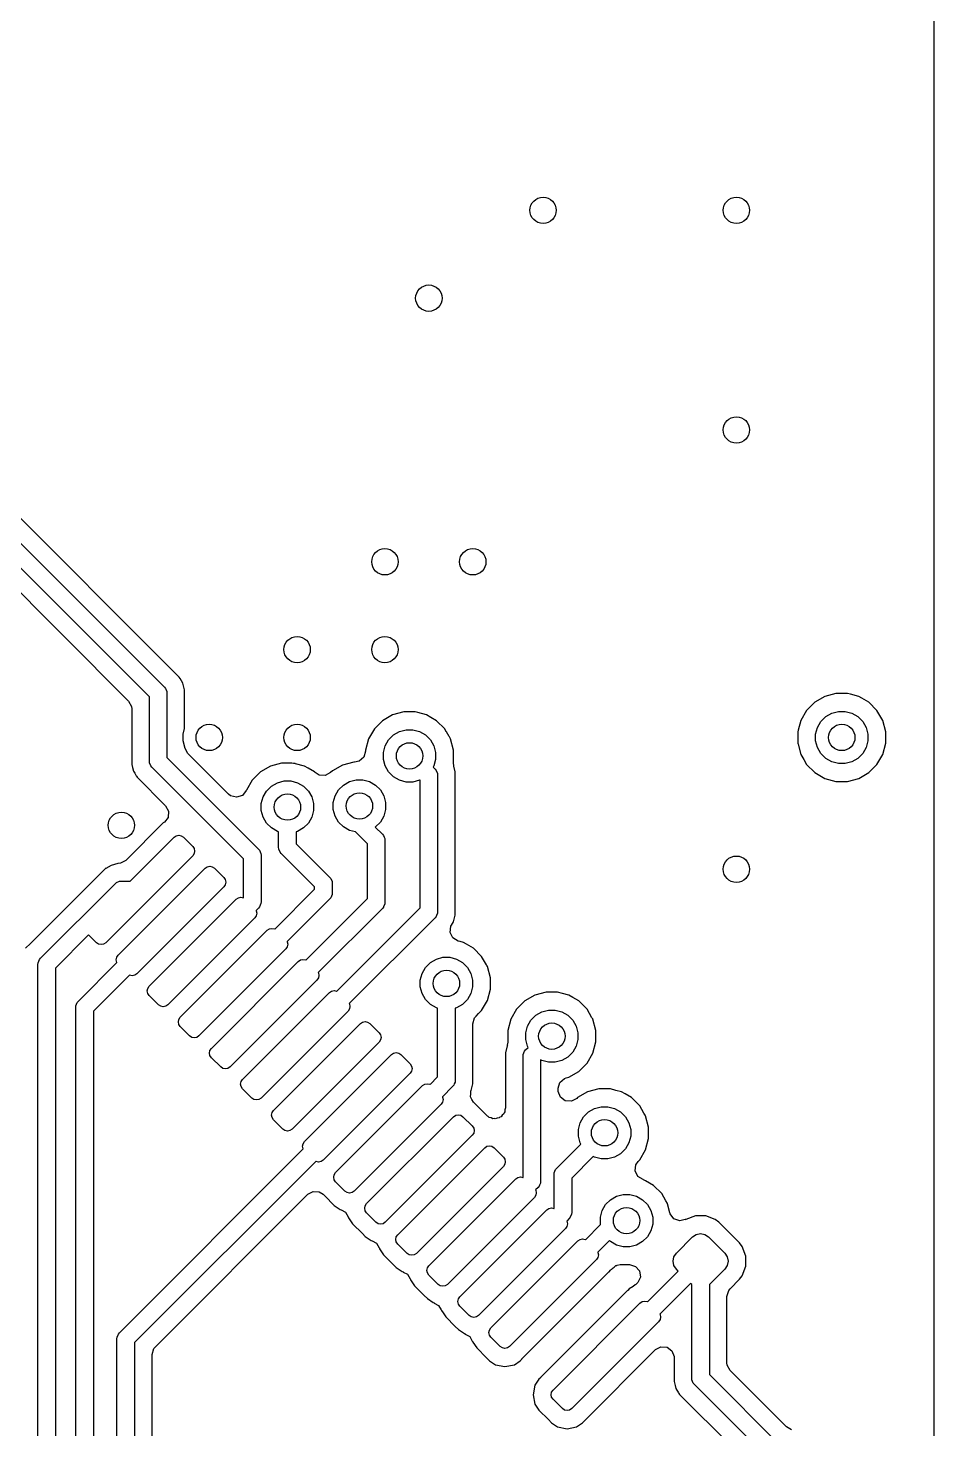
# Model space of a CAD drawing. Extents: x 2.65 to 6.49, y -4.64 to -1.62.
# Drawn here: x 6.08 to 6.486, y -2.908 to -2.281 of the extents above; entities that cross this region are included whole.
import ezdxf

# ---------------------------------------------------------------- set-up
doc = ezdxf.new("R2010")
doc.units = 0
doc.header["$MEASUREMENT"] = 0
doc.layers.add('BLACK', color=7, linetype='CONTINUOUS')

msp = doc.modelspace()

# ---------------------------------------------------------------- linework, layer by layer
at = {"layer": 'BLACK', "linetype": 'CONTINUOUS'}
for p, q in [((6.4862, -1.73242), (6.4862, -4.52742)), ((6.14801, -2.57137), (6.0233, -2.44666)), ((6.01398, -2.4485), (6.14133, -2.57585)), ((6.13461, -2.58027), (6.01216, -2.45782)), ((6.0579, -2.51473), (6.12528, -2.58211)), ((6.14838, -2.57201), (6.14801, -2.57137)), ((6.14801, -2.57137), (6.14801, -2.57137)), ((6.14957, -2.57407), (6.14838, -2.57201)), ((6.13461, -2.60902), (6.13461, -2.58027)), ((6.14133, -2.57585), (6.14182, -2.57645)), ((6.14182, -2.57645), (6.14194, -2.57674)), ((6.14194, -2.57674), (6.1424, -2.57787)), ((6.1424, -2.57787), (6.14248, -2.57864)), ((6.14248, -2.57864), (6.14248, -2.60738)), ((6.1502, -2.57644), (6.14957, -2.57407)), ((6.15037, -2.57708), (6.1502, -2.57644)), ((6.15037, -2.5944), (6.15037, -2.57708)), ((6.43728, -2.58006), (6.43278, -2.58266)), ((6.44229, -2.57872), (6.43728, -2.58006)), ((6.44748, -2.57872), (6.44229, -2.57872)), ((6.44877, -2.57907), (6.44748, -2.57872)), ((6.45249, -2.58006), (6.44877, -2.57907)), ((6.45392, -2.58089), (6.45249, -2.58006)), ((6.12528, -2.58211), (6.1266, -2.58452)), ((6.1266, -2.58452), (6.12671, -2.58556)), ((6.12671, -2.58556), (6.12671, -2.61057)), ((6.42911, -2.58633), (6.42652, -2.59082)), ((6.43278, -2.58266), (6.42911, -2.58633)), ((6.42911, -2.58633), (6.42911, -2.58633)), ((6.43278, -2.58266), (6.43278, -2.58266)), ((6.45698, -2.58266), (6.45392, -2.58089)), ((6.46065, -2.58633), (6.45698, -2.58266)), ((6.46324, -2.59082), (6.46065, -2.58633)), ((6.23908, -2.59093), (6.23541, -2.59459)), ((6.24358, -2.58833), (6.23908, -2.59093)), ((6.23908, -2.59093), (6.23908, -2.59093)), ((6.24859, -2.58699), (6.24358, -2.58833)), ((6.25378, -2.58699), (6.24859, -2.58699)), ((6.2549, -2.58729), (6.25378, -2.58699)), ((6.25879, -2.58833), (6.2549, -2.58729)), ((6.26074, -2.58946), (6.25879, -2.58833)), ((6.26328, -2.59093), (6.26074, -2.58946)), ((6.26695, -2.59459), (6.26328, -2.59093)), ((6.42652, -2.59082), (6.42534, -2.59521)), ((6.43397, -2.59391), (6.43551, -2.59124)), ((6.43551, -2.59124), (6.43769, -2.58905)), ((6.43769, -2.58905), (6.44036, -2.58751)), ((6.44036, -2.58751), (6.44334, -2.58672)), ((6.44334, -2.58672), (6.44642, -2.58672)), ((6.44642, -2.58672), (6.4494, -2.58751)), ((6.4494, -2.58751), (6.45207, -2.58905)), ((6.45207, -2.58905), (6.45425, -2.59124)), ((6.45425, -2.59124), (6.45579, -2.59391)), ((6.46459, -2.59583), (6.46324, -2.59082)), ((6.14971, -2.59688), (6.15037, -2.5944)), ((6.14971, -2.59997), (6.14971, -2.59688)), ((6.23282, -2.59909), (6.23148, -2.6041)), ((6.23541, -2.59459), (6.23282, -2.59909)), ((6.23541, -2.59459), (6.23541, -2.59459)), ((6.24181, -2.5995), (6.24399, -2.59732)), ((6.24399, -2.59732), (6.24666, -2.59578)), ((6.24666, -2.59578), (6.24964, -2.59498)), ((6.24964, -2.59498), (6.25272, -2.59498)), ((6.25272, -2.59498), (6.2557, -2.59578)), ((6.2557, -2.59578), (6.25837, -2.59732)), ((6.25837, -2.59732), (6.26055, -2.5995)), ((6.26766, -2.59583), (6.26695, -2.59459)), ((6.26772, -2.59593), (6.26766, -2.59583)), ((6.26889, -2.59795), (6.26772, -2.59593)), ((6.26903, -2.5982), (6.26889, -2.59795)), ((6.26889, -2.59795), (6.26889, -2.59795)), ((6.26954, -2.59909), (6.26903, -2.5982)), ((6.27089, -2.6041), (6.26954, -2.59909)), ((6.42534, -2.59521), (6.42518, -2.59583)), ((6.42518, -2.59583), (6.42518, -2.60102)), ((6.43317, -2.59688), (6.43397, -2.59391)), ((6.43317, -2.59997), (6.43317, -2.59688)), ((6.45579, -2.59391), (6.45659, -2.59688)), ((6.45659, -2.59688), (6.45659, -2.59997)), ((6.46459, -2.60102), (6.46459, -2.59583)), ((6.15044, -2.6027), (6.14971, -2.59997)), ((6.15049, -2.60313), (6.15044, -2.6027)), ((6.1518, -2.60555), (6.15049, -2.60313)), ((6.23148, -2.60455), (6.2307, -2.60719)), ((6.23148, -2.6041), (6.23148, -2.60455)), ((6.23947, -2.60515), (6.24027, -2.60217)), ((6.23947, -2.60823), (6.23947, -2.60515)), ((6.24027, -2.60217), (6.24181, -2.5995)), ((6.26055, -2.5995), (6.26209, -2.60217)), ((6.26209, -2.60217), (6.26289, -2.60515)), ((6.26289, -2.60515), (6.26289, -2.60823)), ((6.27089, -2.60929), (6.27089, -2.6041)), ((6.42518, -2.60102), (6.42528, -2.60142)), ((6.42528, -2.60142), (6.42652, -2.60603)), ((6.43397, -2.60295), (6.43317, -2.59997)), ((6.43551, -2.60562), (6.43397, -2.60295)), ((6.45579, -2.60295), (6.45425, -2.60562)), ((6.45659, -2.59997), (6.45579, -2.60295)), ((6.46324, -2.60603), (6.46459, -2.60102)), ((6.12671, -2.61057), (6.12705, -2.61182)), ((6.13468, -2.60978), (6.13461, -2.60902)), ((6.13527, -2.6112), (6.13468, -2.60978)), ((6.13576, -2.6118), (6.13527, -2.6112)), ((6.14248, -2.60738), (6.1835, -2.64841)), ((6.17006, -2.6238), (6.1518, -2.60555)), ((6.18886, -2.61126), (6.18437, -2.61386)), ((6.19387, -2.60992), (6.18886, -2.61126)), ((6.19844, -2.60992), (6.19387, -2.60992)), ((6.19925, -2.61014), (6.19844, -2.60992)), ((6.19987, -2.61014), (6.19925, -2.61014)), ((6.2001, -2.6102), (6.19987, -2.61014)), ((6.20407, -2.61126), (6.2001, -2.6102)), ((6.20579, -2.61225), (6.20407, -2.61126)), ((6.22113, -2.61077), (6.21664, -2.61337)), ((6.22615, -2.60943), (6.22113, -2.61077)), ((6.22659, -2.60943), (6.22615, -2.60943)), ((6.22862, -2.60899), (6.22659, -2.60943)), ((6.2307, -2.60719), (6.22862, -2.60899)), ((6.24027, -2.61121), (6.23947, -2.60823)), ((6.24181, -2.61388), (6.24027, -2.61121)), ((6.26209, -2.61121), (6.26179, -2.61174)), ((6.26289, -2.60823), (6.26209, -2.61121)), ((6.27087, -2.60938), (6.27089, -2.60929)), ((6.27089, -2.60956), (6.27087, -2.60938)), ((6.27089, -2.60929), (6.27089, -2.60929)), ((6.27089, -2.60961), (6.27089, -2.60956)), ((6.271, -2.61128), (6.27089, -2.60961)), ((6.27089, -2.60961), (6.27089, -2.60961)), ((6.27167, -2.6138), (6.271, -2.61128)), ((6.42652, -2.60603), (6.42782, -2.60828)), ((6.42782, -2.60828), (6.42911, -2.61052)), ((6.42911, -2.61052), (6.43278, -2.61419)), ((6.43769, -2.6078), (6.43551, -2.60562)), ((6.44036, -2.60934), (6.43769, -2.6078)), ((6.44334, -2.61014), (6.44036, -2.60934)), ((6.44642, -2.61014), (6.44334, -2.61014)), ((6.4494, -2.60934), (6.44642, -2.61014)), ((6.45207, -2.6078), (6.4494, -2.60934)), ((6.45425, -2.60562), (6.45207, -2.6078)), ((6.45698, -2.61419), (6.46065, -2.61052)), ((6.46065, -2.61052), (6.46324, -2.60603)), ((6.12705, -2.61182), (6.12752, -2.61358)), ((6.12752, -2.61358), (6.12802, -2.61444)), ((6.12802, -2.61444), (6.12871, -2.61564)), ((6.12871, -2.61564), (6.12876, -2.61573)), ((6.12876, -2.61573), (6.12876, -2.61573)), ((6.12876, -2.61573), (6.12876, -2.61573)), ((6.12876, -2.61573), (6.12908, -2.61628)), ((6.12908, -2.61628), (6.12908, -2.61628)), ((6.12908, -2.61628), (6.14186, -2.62906)), ((6.17678, -2.65282), (6.13576, -2.6118)), ((6.1807, -2.61752), (6.17811, -2.62202)), ((6.18437, -2.61386), (6.1807, -2.61752)), ((6.1807, -2.61752), (6.1807, -2.61752)), ((6.18437, -2.61386), (6.18437, -2.61386)), ((6.19195, -2.61871), (6.19493, -2.61791)), ((6.19493, -2.61791), (6.19801, -2.61791)), ((6.19801, -2.61791), (6.20099, -2.61871)), ((6.20857, -2.61386), (6.20579, -2.61225)), ((6.20891, -2.6142), (6.20857, -2.61386)), ((6.20857, -2.61386), (6.20857, -2.61386)), ((6.21065, -2.61532), (6.20891, -2.6142)), ((6.2134, -2.61551), (6.21065, -2.61532)), ((6.21581, -2.6142), (6.2134, -2.61551)), ((6.21664, -2.61337), (6.21581, -2.6142)), ((6.22422, -2.61822), (6.2272, -2.61742)), ((6.2272, -2.61742), (6.23028, -2.61742)), ((6.23028, -2.61742), (6.23326, -2.61822)), ((6.24399, -2.61606), (6.24181, -2.61388)), ((6.24666, -2.6176), (6.24399, -2.61606)), ((6.24964, -2.6184), (6.24666, -2.6176)), ((6.2557, -2.6176), (6.25272, -2.6184)), ((6.25591, -2.61749), (6.2557, -2.6176)), ((6.25591, -2.67484), (6.25591, -2.61749)), ((6.26179, -2.61174), (6.26263, -2.61257)), ((6.26263, -2.61257), (6.26312, -2.61317)), ((6.26312, -2.61317), (6.2637, -2.61459)), ((6.2637, -2.61459), (6.26378, -2.61535)), ((6.26378, -2.61535), (6.26378, -2.67647)), ((6.27167, -2.67802), (6.27167, -2.6138)), ((6.43278, -2.61419), (6.43728, -2.61679)), ((6.43728, -2.61679), (6.44229, -2.61813)), ((6.44748, -2.61813), (6.45249, -2.61679)), ((6.45249, -2.61679), (6.45698, -2.61419)), ((6.17102, -2.62455), (6.17006, -2.6238)), ((6.17802, -2.62222), (6.1763, -2.62436)), ((6.17811, -2.62202), (6.17802, -2.62222)), ((6.18556, -2.6251), (6.1871, -2.62243)), ((6.1871, -2.62243), (6.18928, -2.62025)), ((6.18928, -2.62025), (6.19195, -2.61871)), ((6.20099, -2.61871), (6.20366, -2.62025)), ((6.20366, -2.62025), (6.20584, -2.62243)), ((6.20584, -2.62243), (6.20738, -2.6251)), ((6.21783, -2.62461), (6.21937, -2.62194)), ((6.21937, -2.62194), (6.22155, -2.61976)), ((6.22155, -2.61976), (6.22422, -2.61822)), ((6.23326, -2.61822), (6.23593, -2.61976)), ((6.23593, -2.61976), (6.23811, -2.62194)), ((6.23811, -2.62194), (6.23965, -2.62461)), ((6.25272, -2.6184), (6.24964, -2.6184)), ((6.44229, -2.61813), (6.44229, -2.61813)), ((6.44229, -2.61813), (6.44748, -2.61813)), ((6.44748, -2.61813), (6.44748, -2.61813)), ((6.14186, -2.62906), (6.14318, -2.63147)), ((6.17369, -2.62523), (6.17102, -2.62455)), ((6.1763, -2.62436), (6.17369, -2.62523)), ((6.18476, -2.62808), (6.18556, -2.6251)), ((6.18476, -2.63117), (6.18476, -2.62808)), ((6.20738, -2.6251), (6.20818, -2.62808)), ((6.20818, -2.62808), (6.20818, -2.63117)), ((6.21703, -2.62759), (6.21783, -2.62461)), ((6.21703, -2.63068), (6.21703, -2.62759)), ((6.23965, -2.62461), (6.24045, -2.62759)), ((6.24045, -2.62759), (6.24045, -2.63068)), ((6.14085, -2.63675), (6.12411, -2.65349)), ((6.14112, -2.63657), (6.14085, -2.63675)), ((6.14085, -2.63675), (6.14085, -2.63675)), ((6.14133, -2.63642), (6.14112, -2.63657)), ((6.14298, -2.63422), (6.14133, -2.63642)), ((6.14318, -2.63147), (6.14298, -2.63422)), ((6.18556, -2.63414), (6.18476, -2.63117)), ((6.1871, -2.63681), (6.18556, -2.63414)), ((6.18928, -2.63899), (6.1871, -2.63681)), ((6.20584, -2.63681), (6.20366, -2.63899)), ((6.20738, -2.63414), (6.20584, -2.63681)), ((6.20818, -2.63117), (6.20738, -2.63414)), ((6.21783, -2.63365), (6.21703, -2.63068)), ((6.21937, -2.63632), (6.21783, -2.63365)), ((6.22155, -2.6385), (6.21937, -2.63632)), ((6.23811, -2.63632), (6.23593, -2.6385)), ((6.23965, -2.63365), (6.23811, -2.63632)), ((6.24045, -2.63068), (6.23965, -2.63365)), ((6.12595, -2.66282), (6.14567, -2.64309)), ((6.14567, -2.64309), (6.14663, -2.64245)), ((6.14663, -2.64245), (6.14776, -2.64222)), ((6.14776, -2.64222), (6.14889, -2.64245)), ((6.14889, -2.64245), (6.14985, -2.64309)), ((6.14985, -2.64309), (6.15402, -2.64727)), ((6.19195, -2.64054), (6.18928, -2.63899)), ((6.19253, -2.64069), (6.19195, -2.64054)), ((6.19253, -2.64765), (6.19253, -2.64069)), ((6.20099, -2.64054), (6.2004, -2.64069)), ((6.2004, -2.64069), (6.2004, -2.64602)), ((6.20366, -2.63899), (6.20099, -2.64054)), ((6.22422, -2.64005), (6.22155, -2.6385)), ((6.22691, -2.64077), (6.22422, -2.64005)), ((6.23228, -2.64614), (6.22691, -2.64077)), ((6.23593, -2.6385), (6.23584, -2.63856)), ((6.23584, -2.63856), (6.239, -2.64173)), ((6.239, -2.64173), (6.23949, -2.64232)), ((6.23949, -2.64232), (6.23984, -2.64316)), ((6.15402, -2.64727), (6.15466, -2.64822)), ((6.15466, -2.64822), (6.15489, -2.64935)), ((6.15489, -2.64935), (6.15466, -2.65048)), ((6.1835, -2.64841), (6.18399, -2.649)), ((6.18399, -2.649), (6.18458, -2.65042)), ((6.19261, -2.64842), (6.19253, -2.64765)), ((6.19319, -2.64984), (6.19261, -2.64842)), ((6.2004, -2.64602), (6.21538, -2.661)), ((6.23228, -2.67062), (6.23228, -2.64614)), ((6.23984, -2.64316), (6.24008, -2.64374)), ((6.24008, -2.64374), (6.24016, -2.64451)), ((6.24016, -2.64451), (6.24016, -2.67225)), ((6.15402, -2.65144), (6.11505, -2.69042)), ((6.11895, -2.65533), (6.11744, -2.65573)), ((6.12045, -2.65492), (6.11895, -2.65533)), ((6.12066, -2.65492), (6.12045, -2.65492)), ((6.12169, -2.65481), (6.12066, -2.65492)), ((6.12411, -2.65349), (6.12169, -2.65481)), ((6.15466, -2.65048), (6.15402, -2.65144)), ((6.17678, -2.67032), (6.17678, -2.65282)), ((6.18458, -2.65042), (6.18465, -2.65119)), ((6.18465, -2.65119), (6.18465, -2.67207)), ((6.19368, -2.65043), (6.19319, -2.64984)), ((6.20866, -2.66541), (6.19368, -2.65043)), ((6.11475, -2.65729), (6.08132, -2.69071)), ((6.11486, -2.65722), (6.11475, -2.65729)), ((6.11506, -2.6571), (6.11486, -2.65722)), ((6.11744, -2.65573), (6.11506, -2.6571)), ((6.11506, -2.6571), (6.11506, -2.6571)), ((6.11744, -2.65573), (6.11744, -2.65573)), ((6.12062, -2.69598), (6.15959, -2.65701)), ((6.15959, -2.65701), (6.16055, -2.65637)), ((6.16055, -2.65637), (6.16168, -2.65614)), ((6.16168, -2.65614), (6.16281, -2.65637)), ((6.16281, -2.65637), (6.16377, -2.65701)), ((6.16377, -2.65701), (6.16794, -2.66118)), ((6.16794, -2.66118), (6.16858, -2.66214)), ((6.21538, -2.661), (6.21587, -2.66159)), ((6.21587, -2.66159), (6.21646, -2.66301)), ((6.0858, -2.6974), (6.11923, -2.66397)), ((6.11923, -2.66397), (6.11982, -2.66348)), ((6.11982, -2.66348), (6.12124, -2.66289)), ((6.12124, -2.66289), (6.12201, -2.66282)), ((6.12201, -2.66282), (6.12595, -2.66282)), ((6.16794, -2.66536), (6.12897, -2.70434)), ((6.16858, -2.6644), (6.16794, -2.66536)), ((6.16858, -2.66214), (6.16881, -2.66327)), ((6.16881, -2.66327), (6.16858, -2.6644)), ((6.19077, -2.68429), (6.20866, -2.6664)), ((6.20866, -2.6664), (6.20866, -2.66541)), ((6.21646, -2.66301), (6.21654, -2.66378)), ((6.21654, -2.66803), (6.21646, -2.6688)), ((6.21654, -2.66378), (6.21654, -2.66803)), ((6.13454, -2.7099), (6.17351, -2.67093)), ((6.17351, -2.67093), (6.17447, -2.67029)), ((6.17447, -2.67029), (6.1756, -2.67006)), ((6.1756, -2.67006), (6.17673, -2.67029)), ((6.17673, -2.67029), (6.17678, -2.67032)), ((6.18399, -2.67426), (6.1835, -2.67486)), ((6.18458, -2.67284), (6.18399, -2.67426)), ((6.18465, -2.67207), (6.18458, -2.67284)), ((6.21538, -2.67082), (6.19634, -2.68986)), ((6.20469, -2.69821), (6.23228, -2.67062)), ((6.21587, -2.67022), (6.21538, -2.67082)), ((6.21614, -2.66958), (6.21587, -2.67022)), ((6.21646, -2.6688), (6.21614, -2.66958)), ((6.23949, -2.67444), (6.239, -2.67503)), ((6.23954, -2.67432), (6.23949, -2.67444)), ((6.24008, -2.67302), (6.23954, -2.67432)), ((6.24016, -2.67225), (6.24008, -2.67302)), ((6.18186, -2.67928), (6.14289, -2.71825)), ((6.1825, -2.67832), (6.18186, -2.67928)), ((6.1835, -2.67486), (6.18242, -2.67594)), ((6.18242, -2.67594), (6.1825, -2.67606)), ((6.1825, -2.67606), (6.18273, -2.67719)), ((6.18273, -2.67719), (6.1825, -2.67832)), ((6.239, -2.67503), (6.21026, -2.70378)), ((6.21861, -2.71213), (6.25591, -2.67484)), ((6.26263, -2.67925), (6.22418, -2.7177)), ((6.26312, -2.67865), (6.26263, -2.67925)), ((6.26332, -2.67816), (6.26312, -2.67865)), ((6.2637, -2.67723), (6.26332, -2.67816)), ((6.26378, -2.67647), (6.2637, -2.67723)), ((6.27087, -2.68103), (6.27167, -2.67802)), ((6.10739, -2.68694), (6.09252, -2.70181)), ((6.11087, -2.69042), (6.10739, -2.68694)), ((6.14846, -2.72382), (6.18743, -2.68485)), ((6.18743, -2.68485), (6.18839, -2.68421)), ((6.18839, -2.68421), (6.18952, -2.68398)), ((6.18952, -2.68398), (6.19065, -2.68421)), ((6.19065, -2.68421), (6.19077, -2.68429)), ((6.26942, -2.68576), (6.26975, -2.68303)), ((6.27063, -2.68824), (6.26942, -2.68576)), ((6.26975, -2.68303), (6.27001, -2.68251)), ((6.27001, -2.68251), (6.27087, -2.68103)), ((6.08132, -2.69071), (6.07912, -2.69292)), ((6.11183, -2.69106), (6.11087, -2.69042)), ((6.11296, -2.69128), (6.11183, -2.69106)), ((6.11409, -2.69106), (6.11296, -2.69128)), ((6.11505, -2.69042), (6.11409, -2.69106)), ((6.19578, -2.6932), (6.15681, -2.73217)), ((6.19642, -2.69224), (6.19578, -2.6932)), ((6.19634, -2.68986), (6.19642, -2.68998)), ((6.19642, -2.68998), (6.19665, -2.69111)), ((6.19665, -2.69111), (6.19642, -2.69224)), ((6.27298, -2.68967), (6.27063, -2.68824)), ((6.27394, -2.68993), (6.27298, -2.68967)), ((6.27532, -2.6903), (6.27394, -2.68993)), ((6.27665, -2.69107), (6.27532, -2.6903)), ((6.27982, -2.69289), (6.27665, -2.69107)), ((6.28348, -2.69656), (6.27982, -2.69289)), ((6.08465, -2.70018), (6.08472, -2.69941)), ((6.08472, -2.69941), (6.08531, -2.69799)), ((6.08531, -2.69799), (6.0858, -2.6974)), ((6.10277, -2.71662), (6.12006, -2.69932)), ((6.11975, -2.69807), (6.11998, -2.69694)), ((6.11998, -2.6992), (6.11975, -2.69807)), ((6.11998, -2.69694), (6.12062, -2.69598)), ((6.12006, -2.69932), (6.11998, -2.6992)), ((6.16238, -2.73774), (6.20135, -2.69877)), ((6.20135, -2.69877), (6.20231, -2.69813)), ((6.20231, -2.69813), (6.20344, -2.6979)), ((6.20344, -2.6979), (6.20457, -2.69813)), ((6.20457, -2.69813), (6.20469, -2.69821)), ((6.25835, -2.70147), (6.26053, -2.69929)), ((6.26053, -2.69929), (6.2632, -2.69775)), ((6.2632, -2.69775), (6.26617, -2.69695)), ((6.26617, -2.69695), (6.26926, -2.69695)), ((6.26926, -2.69695), (6.27224, -2.69775)), ((6.27224, -2.69775), (6.27491, -2.69929)), ((6.27491, -2.69929), (6.27709, -2.70147)), ((6.28566, -2.70033), (6.28348, -2.69656)), ((6.08465, -3.08695), (6.08465, -2.70018)), ((6.09252, -2.70181), (6.09252, -3.08858)), ((6.12563, -2.70489), (6.10949, -2.72103)), ((6.12575, -2.70498), (6.12563, -2.70489)), ((6.12688, -2.7052), (6.12575, -2.70498)), ((6.12801, -2.70498), (6.12688, -2.7052)), ((6.12897, -2.70434), (6.12801, -2.70498)), ((6.21026, -2.70378), (6.21034, -2.7039)), ((6.21034, -2.7039), (6.21057, -2.70503)), ((6.21057, -2.70503), (6.21034, -2.70616)), ((6.25601, -2.70712), (6.2568, -2.70414)), ((6.2568, -2.70414), (6.25835, -2.70147)), ((6.27709, -2.70147), (6.27863, -2.70414)), ((6.27863, -2.70414), (6.27943, -2.70712)), ((6.2858, -2.70057), (6.28566, -2.70033)), ((6.28608, -2.70106), (6.2858, -2.70057)), ((6.28742, -2.70607), (6.28608, -2.70106)), ((6.13367, -2.71199), (6.1339, -2.71086)), ((6.1339, -2.71312), (6.13367, -2.71199)), ((6.1339, -2.71086), (6.13454, -2.7099)), ((6.2097, -2.70712), (6.17073, -2.74609)), ((6.21034, -2.70616), (6.2097, -2.70712)), ((6.21527, -2.71269), (6.21623, -2.71205)), ((6.21623, -2.71205), (6.21736, -2.71182)), ((6.21736, -2.71182), (6.21849, -2.71205)), ((6.21849, -2.71205), (6.21861, -2.71213)), ((6.25601, -2.7102), (6.25601, -2.70712)), ((6.2568, -2.71318), (6.25601, -2.7102)), ((6.27943, -2.7102), (6.27863, -2.71318)), ((6.27943, -2.70712), (6.27943, -2.7102)), ((6.28608, -2.71627), (6.28742, -2.71126)), ((6.28742, -2.71126), (6.28742, -2.70607)), ((6.10169, -2.71863), (6.10228, -2.71721)), ((6.10228, -2.71721), (6.10277, -2.71662)), ((6.13454, -2.71408), (6.1339, -2.71312)), ((6.13871, -2.71825), (6.13454, -2.71408)), ((6.13967, -2.71889), (6.13871, -2.71825)), ((6.14289, -2.71825), (6.14193, -2.71889)), ((6.1763, -2.75166), (6.21527, -2.71269)), ((6.22418, -2.7177), (6.22426, -2.71782)), ((6.22426, -2.71782), (6.22449, -2.71895)), ((6.25835, -2.71585), (6.2568, -2.71318)), ((6.26053, -2.71803), (6.25835, -2.71585)), ((6.2632, -2.71957), (6.26053, -2.71803)), ((6.27491, -2.71803), (6.27224, -2.71957)), ((6.27709, -2.71585), (6.27491, -2.71803)), ((6.27863, -2.71318), (6.27709, -2.71585)), ((6.28348, -2.72076), (6.28608, -2.71627)), ((6.30286, -2.71652), (6.29919, -2.72018)), ((6.30735, -2.71392), (6.30286, -2.71652)), ((6.30286, -2.71652), (6.30286, -2.71652)), ((6.31237, -2.71258), (6.30735, -2.71392)), ((6.31755, -2.71258), (6.31237, -2.71258)), ((6.31978, -2.71317), (6.31755, -2.71258)), ((6.32257, -2.71392), (6.31978, -2.71317)), ((6.32434, -2.71495), (6.32257, -2.71392)), ((6.32706, -2.71652), (6.32434, -2.71495)), ((6.33073, -2.72018), (6.32706, -2.71652)), ((6.10161, -2.7194), (6.10169, -2.71863)), ((6.10161, -3.08819), (6.10161, -2.7194)), ((6.10949, -2.72103), (6.10949, -3.08982)), ((6.1408, -2.71912), (6.13967, -2.71889)), ((6.14193, -2.71889), (6.1408, -2.71912)), ((6.14782, -2.72478), (6.14846, -2.72382)), ((6.22362, -2.72104), (6.18465, -2.76001)), ((6.22426, -2.72008), (6.22362, -2.72104)), ((6.22449, -2.71895), (6.22426, -2.72008)), ((6.26378, -2.71973), (6.2632, -2.71957)), ((6.26378, -2.75048), (6.26378, -2.71973)), ((6.27224, -2.71957), (6.27165, -2.71973)), ((6.27165, -2.71973), (6.27165, -2.75211)), ((6.27955, -2.72672), (6.28032, -2.72408)), ((6.28032, -2.72408), (6.28098, -2.72327)), ((6.28098, -2.72327), (6.28208, -2.72217)), ((6.28208, -2.72217), (6.28348, -2.72076)), ((6.2966, -2.72468), (6.29526, -2.72969)), ((6.29919, -2.72018), (6.2966, -2.72468)), ((6.29919, -2.72018), (6.29919, -2.72018)), ((6.30559, -2.72509), (6.30777, -2.72291)), ((6.30777, -2.72291), (6.31044, -2.72137)), ((6.31044, -2.72137), (6.31342, -2.72057)), ((6.31342, -2.72057), (6.3165, -2.72057)), ((6.3165, -2.72057), (6.31948, -2.72137)), ((6.31948, -2.72137), (6.32215, -2.72291)), ((6.32215, -2.72291), (6.32433, -2.72509)), ((6.33294, -2.72401), (6.33073, -2.72018)), ((6.33327, -2.72459), (6.33294, -2.72401)), ((6.33332, -2.72468), (6.33327, -2.72459)), ((6.33467, -2.72969), (6.33332, -2.72468)), ((6.14759, -2.72591), (6.14782, -2.72478)), ((6.14782, -2.72704), (6.14759, -2.72591)), ((6.14846, -2.728), (6.14782, -2.72704)), ((6.15263, -2.73217), (6.14846, -2.728)), ((6.19021, -2.76558), (6.22919, -2.72661)), ((6.22919, -2.72661), (6.23015, -2.72597)), ((6.23015, -2.72597), (6.23128, -2.72574)), ((6.23128, -2.72574), (6.23241, -2.72597)), ((6.23241, -2.72597), (6.23337, -2.72661)), ((6.23337, -2.72661), (6.23754, -2.73078)), ((6.23754, -2.73078), (6.23818, -2.73174)), ((6.27955, -2.75367), (6.27955, -2.72672)), ((6.29526, -2.72969), (6.29526, -2.73502)), ((6.30325, -2.73074), (6.30405, -2.72776)), ((6.30325, -2.73383), (6.30325, -2.73074)), ((6.30405, -2.72776), (6.30559, -2.72509)), ((6.32433, -2.72509), (6.32587, -2.72776)), ((6.32587, -2.72776), (6.32667, -2.73074)), ((6.32667, -2.73074), (6.32667, -2.73383)), ((6.33467, -2.73488), (6.33467, -2.72969)), ((6.15359, -2.73281), (6.15263, -2.73217)), ((6.15472, -2.73304), (6.15359, -2.73281)), ((6.15585, -2.73281), (6.15472, -2.73304)), ((6.15681, -2.73217), (6.15585, -2.73281)), ((6.23754, -2.73496), (6.19857, -2.77393)), ((6.23818, -2.734), (6.23754, -2.73496)), ((6.23818, -2.73174), (6.23841, -2.73287)), ((6.23841, -2.73287), (6.23818, -2.734)), ((6.29497, -2.73669), (6.29416, -2.73969)), ((6.29505, -2.73638), (6.29497, -2.73669)), ((6.29497, -2.73669), (6.29497, -2.73669)), ((6.29526, -2.73502), (6.29499, -2.73636)), ((6.29499, -2.73636), (6.29505, -2.73638)), ((6.30405, -2.7368), (6.30325, -2.73383)), ((6.30435, -2.73733), (6.30405, -2.7368)), ((6.32587, -2.7368), (6.32433, -2.73947)), ((6.32667, -2.73383), (6.32587, -2.7368)), ((6.33332, -2.73989), (6.33467, -2.73488)), ((6.16151, -2.73983), (6.16174, -2.7387)), ((6.16174, -2.74096), (6.16151, -2.73983)), ((6.16174, -2.7387), (6.16238, -2.73774)), ((6.16238, -2.74192), (6.16174, -2.74096)), ((6.16655, -2.74609), (6.16238, -2.74192)), ((6.20413, -2.7795), (6.24311, -2.74053)), ((6.24311, -2.74053), (6.24407, -2.73989)), ((6.24407, -2.73989), (6.2452, -2.73966)), ((6.2452, -2.73966), (6.24633, -2.73989)), ((6.24633, -2.73989), (6.24728, -2.74053)), ((6.24728, -2.74053), (6.25146, -2.7447)), ((6.29416, -2.73969), (6.29416, -2.73969)), ((6.29416, -2.73969), (6.29416, -2.76446)), ((6.30205, -2.74125), (6.30213, -2.74048)), ((6.30205, -2.7956), (6.30205, -2.74125)), ((6.30213, -2.74048), (6.30272, -2.73907)), ((6.30272, -2.73907), (6.30321, -2.73847)), ((6.30321, -2.73847), (6.30435, -2.73733)), ((6.31044, -2.7432), (6.30993, -2.7429)), ((6.30993, -2.7429), (6.30993, -2.79735)), ((6.31342, -2.74399), (6.31044, -2.7432)), ((6.31948, -2.7432), (6.3165, -2.74399)), ((6.32215, -2.74165), (6.31948, -2.7432)), ((6.32433, -2.73947), (6.32215, -2.74165)), ((6.33073, -2.74438), (6.33332, -2.73989)), ((6.16751, -2.74673), (6.16655, -2.74609)), ((6.16864, -2.74696), (6.16751, -2.74673)), ((6.16977, -2.74673), (6.16864, -2.74696)), ((6.17073, -2.74609), (6.16977, -2.74673)), ((6.25146, -2.74888), (6.21249, -2.78785)), ((6.25146, -2.7447), (6.2521, -2.74566)), ((6.2521, -2.74792), (6.25146, -2.74888)), ((6.2521, -2.74566), (6.25233, -2.74679)), ((6.25233, -2.74679), (6.2521, -2.74792)), ((6.3165, -2.74399), (6.31342, -2.74399)), ((6.32257, -2.75065), (6.32706, -2.74805)), ((6.32706, -2.74805), (6.33073, -2.74438)), ((6.17543, -2.75375), (6.17566, -2.75262)), ((6.17566, -2.75488), (6.17543, -2.75375)), ((6.17566, -2.75262), (6.1763, -2.75166)), ((6.1763, -2.75584), (6.17566, -2.75488)), ((6.18047, -2.76001), (6.1763, -2.75584)), ((6.21805, -2.79342), (6.25703, -2.75445)), ((6.25703, -2.75445), (6.25799, -2.7538)), ((6.25799, -2.7538), (6.25912, -2.75358)), ((6.25912, -2.75358), (6.26025, -2.7538)), ((6.26025, -2.7538), (6.26037, -2.75389)), ((6.26037, -2.75389), (6.26378, -2.75048)), ((6.2705, -2.75489), (6.26594, -2.75946)), ((6.27099, -2.7543), (6.2705, -2.75489)), ((6.27124, -2.7537), (6.27099, -2.7543)), ((6.27158, -2.75288), (6.27124, -2.7537)), ((6.27165, -2.75211), (6.27158, -2.75288)), ((6.27874, -2.75667), (6.27955, -2.75367)), ((6.31782, -2.75566), (6.3186, -2.75302)), ((6.31782, -2.7567), (6.31782, -2.75566)), ((6.3186, -2.75302), (6.32068, -2.75122)), ((6.32068, -2.75122), (6.32144, -2.75095)), ((6.32144, -2.75095), (6.32257, -2.75065)), ((6.33599, -2.75589), (6.33098, -2.75723)), ((6.34118, -2.75589), (6.33599, -2.75589)), ((6.34368, -2.75656), (6.34118, -2.75589)), ((6.18143, -2.76065), (6.18047, -2.76001)), ((6.18256, -2.76088), (6.18143, -2.76065)), ((6.18369, -2.76065), (6.18256, -2.76088)), ((6.18465, -2.76001), (6.18369, -2.76065)), ((6.26602, -2.76184), (6.26538, -2.7628)), ((6.26594, -2.75946), (6.26602, -2.75958)), ((6.26602, -2.75958), (6.26624, -2.76071)), ((6.26624, -2.76071), (6.26602, -2.76184)), ((6.27852, -2.7595), (6.27861, -2.75813)), ((6.27913, -2.76063), (6.27852, -2.7595)), ((6.27852, -2.7595), (6.27852, -2.7595)), ((6.27852, -2.7595), (6.27852, -2.7595)), ((6.27861, -2.75813), (6.27869, -2.75699)), ((6.27866, -2.75698), (6.27871, -2.75679)), ((6.27869, -2.75699), (6.27866, -2.75698)), ((6.27871, -2.75675), (6.27874, -2.75669)), ((6.27871, -2.75679), (6.27871, -2.75675)), ((6.27871, -2.75675), (6.27871, -2.75675)), ((6.27871, -2.75675), (6.27871, -2.75675)), ((6.27871, -2.75675), (6.27871, -2.75675)), ((6.27874, -2.75668), (6.27874, -2.75667)), ((6.27874, -2.75669), (6.27874, -2.75668)), ((6.27983, -2.76191), (6.27913, -2.76063)), ((6.27995, -2.76203), (6.27983, -2.76191)), ((6.28564, -2.76771), (6.27995, -2.76203)), ((6.27995, -2.76203), (6.27995, -2.76203)), ((6.31783, -2.75705), (6.31782, -2.7567)), ((6.3188, -2.75962), (6.31783, -2.75705)), ((6.321, -2.76127), (6.3188, -2.75962)), ((6.32374, -2.76147), (6.321, -2.76127)), ((6.32616, -2.76015), (6.32374, -2.76147)), ((6.32648, -2.75982), (6.32616, -2.76015)), ((6.33098, -2.75723), (6.32648, -2.75982)), ((6.32648, -2.75982), (6.32648, -2.75982)), ((6.34619, -2.75723), (6.34368, -2.75656)), ((6.34774, -2.75813), (6.34619, -2.75723)), ((6.35068, -2.75982), (6.34774, -2.75813)), ((6.35435, -2.76349), (6.35068, -2.75982)), ((6.18935, -2.76767), (6.18957, -2.76654)), ((6.18957, -2.7688), (6.18935, -2.76767)), ((6.18957, -2.76654), (6.19021, -2.76558)), ((6.26538, -2.7628), (6.22641, -2.80177)), ((6.23197, -2.80734), (6.27095, -2.76836)), ((6.27095, -2.76836), (6.27191, -2.76772)), ((6.27191, -2.76772), (6.27304, -2.7675)), ((6.27304, -2.7675), (6.27417, -2.76772)), ((6.27417, -2.76772), (6.27512, -2.76836)), ((6.27512, -2.76836), (6.2793, -2.77254)), ((6.28565, -2.76773), (6.28564, -2.76771)), ((6.28583, -2.76791), (6.28565, -2.76773)), ((6.28608, -2.76815), (6.28583, -2.76791)), ((6.28639, -2.76829), (6.28608, -2.76815)), ((6.28694, -2.76874), (6.28639, -2.76829)), ((6.29171, -2.76855), (6.29131, -2.7689)), ((6.2922, -2.76837), (6.29171, -2.76855)), ((6.29273, -2.76767), (6.2922, -2.76837)), ((6.29339, -2.7671), (6.29273, -2.76767)), ((6.29354, -2.76659), (6.29339, -2.7671)), ((6.29385, -2.76617), (6.29354, -2.76659)), ((6.29392, -2.76529), (6.29385, -2.76617)), ((6.29416, -2.76446), (6.29392, -2.76529)), ((6.32767, -2.77107), (6.32921, -2.7684)), ((6.32921, -2.7684), (6.33139, -2.76622)), ((6.33139, -2.76622), (6.33406, -2.76468)), ((6.33406, -2.76468), (6.33704, -2.76388)), ((6.33704, -2.76388), (6.34012, -2.76388)), ((6.34012, -2.76388), (6.3431, -2.76468)), ((6.3431, -2.76468), (6.34577, -2.76622)), ((6.34577, -2.76622), (6.34795, -2.7684)), ((6.34795, -2.7684), (6.34949, -2.77107)), ((6.35623, -2.76675), (6.35435, -2.76349)), ((6.35679, -2.76772), (6.35623, -2.76675)), ((6.35694, -2.76798), (6.35679, -2.76772)), ((6.35829, -2.773), (6.35694, -2.76798)), ((6.19021, -2.76976), (6.18957, -2.7688)), ((6.19439, -2.77393), (6.19021, -2.76976)), ((6.19535, -2.77457), (6.19439, -2.77393)), ((6.19648, -2.7748), (6.19535, -2.77457)), ((6.19761, -2.77457), (6.19648, -2.7748)), ((6.19857, -2.77393), (6.19761, -2.77457)), ((6.2793, -2.77254), (6.27994, -2.7735)), ((6.27994, -2.7735), (6.28016, -2.77463)), ((6.28016, -2.77463), (6.27994, -2.77576)), ((6.28779, -2.76893), (6.28694, -2.76874)), ((6.28858, -2.76929), (6.28779, -2.76893)), ((6.28911, -2.76921), (6.28858, -2.76929)), ((6.28963, -2.76933), (6.28911, -2.76921)), ((6.29044, -2.76902), (6.28963, -2.76933)), ((6.29131, -2.7689), (6.29044, -2.76902)), ((6.32687, -2.77405), (6.32767, -2.77107)), ((6.32687, -2.77713), (6.32687, -2.77405)), ((6.34949, -2.77107), (6.35029, -2.77405)), ((6.35029, -2.77405), (6.35029, -2.77713)), ((6.35829, -2.77818), (6.35829, -2.773)), ((6.20327, -2.78159), (6.20349, -2.78046)), ((6.20349, -2.78046), (6.20413, -2.7795)), ((6.2793, -2.77672), (6.24032, -2.81569)), ((6.27994, -2.77576), (6.2793, -2.77672)), ((6.31713, -2.79148), (6.32797, -2.78063)), ((6.32767, -2.78011), (6.32687, -2.77713)), ((6.32797, -2.78063), (6.32767, -2.78011)), ((6.34949, -2.78011), (6.34795, -2.78278)), ((6.35029, -2.77713), (6.34949, -2.78011)), ((6.35694, -2.7832), (6.35829, -2.77818)), ((6.12123, -2.86519), (6.20358, -2.78284)), ((6.20349, -2.78272), (6.20327, -2.78159)), ((6.20358, -2.78284), (6.20349, -2.78272)), ((6.24589, -2.82126), (6.28487, -2.78228)), ((6.28487, -2.78228), (6.28582, -2.78164)), ((6.28582, -2.78164), (6.28695, -2.78142)), ((6.28695, -2.78142), (6.28808, -2.78164)), ((6.28808, -2.78164), (6.28904, -2.78228)), ((6.28904, -2.78228), (6.29322, -2.78646)), ((6.29322, -2.78646), (6.29386, -2.78742)), ((6.29386, -2.78742), (6.29408, -2.78855)), ((6.33354, -2.7862), (6.32385, -2.79589)), ((6.33406, -2.7865), (6.33354, -2.7862)), ((6.33704, -2.7873), (6.33406, -2.7865)), ((6.34012, -2.7873), (6.33704, -2.7873)), ((6.3431, -2.7865), (6.34012, -2.7873)), ((6.34577, -2.78496), (6.3431, -2.7865)), ((6.34795, -2.78278), (6.34577, -2.78496)), ((6.35435, -2.78769), (6.35694, -2.7832)), ((6.20914, -2.78841), (6.12795, -2.8696)), ((6.20927, -2.78849), (6.20914, -2.78841)), ((6.2104, -2.78872), (6.20927, -2.78849)), ((6.21153, -2.78849), (6.2104, -2.78872)), ((6.21249, -2.78785), (6.21153, -2.78849)), ((6.21741, -2.79438), (6.21805, -2.79342)), ((6.29322, -2.79064), (6.25424, -2.82961)), ((6.29386, -2.78968), (6.29322, -2.79064)), ((6.29408, -2.78855), (6.29386, -2.78968)), ((6.31597, -2.79426), (6.31605, -2.79349)), ((6.31605, -2.79349), (6.31664, -2.79207)), ((6.31664, -2.79207), (6.31713, -2.79148)), ((6.3523, -2.79264), (6.35262, -2.78991)), ((6.3535, -2.79512), (6.3523, -2.79264)), ((6.35262, -2.78991), (6.35366, -2.78838)), ((6.35366, -2.78838), (6.35435, -2.78769)), ((6.21719, -2.79551), (6.21741, -2.79438)), ((6.21741, -2.79664), (6.21719, -2.79551)), ((6.21805, -2.7976), (6.21741, -2.79664)), ((6.22223, -2.80177), (6.21805, -2.7976)), ((6.25981, -2.83518), (6.29879, -2.7962)), ((6.29879, -2.7962), (6.29974, -2.79556)), ((6.29974, -2.79556), (6.30087, -2.79534)), ((6.30087, -2.79534), (6.302, -2.79556)), ((6.302, -2.79556), (6.30205, -2.7956)), ((6.30927, -2.79954), (6.30878, -2.80013)), ((6.30944, -2.79911), (6.30927, -2.79954)), ((6.30985, -2.79812), (6.30944, -2.79911)), ((6.30993, -2.79735), (6.30985, -2.79812)), ((6.31597, -2.80952), (6.31597, -2.79426)), ((6.32385, -2.79589), (6.32385, -2.81127)), ((6.35585, -2.79655), (6.3535, -2.79512)), ((6.35603, -2.7966), (6.35585, -2.79655)), ((6.35694, -2.79712), (6.35603, -2.7966)), ((6.36052, -2.79919), (6.35694, -2.79712)), ((6.36419, -2.80286), (6.36052, -2.79919)), ((6.13728, -2.87144), (6.20555, -2.80316)), ((6.20555, -2.80316), (6.20797, -2.80184)), ((6.20797, -2.80184), (6.21071, -2.80204)), ((6.21071, -2.80204), (6.21246, -2.80316)), ((6.21246, -2.80316), (6.2132, -2.8039)), ((6.2132, -2.8039), (6.2174, -2.80811)), ((6.22319, -2.80241), (6.22223, -2.80177)), ((6.22432, -2.80264), (6.22319, -2.80241)), ((6.22545, -2.80241), (6.22432, -2.80264)), ((6.22641, -2.80177), (6.22545, -2.80241)), ((6.30714, -2.80456), (6.26816, -2.84353)), ((6.30778, -2.8036), (6.30714, -2.80456)), ((6.30878, -2.80013), (6.3077, -2.80121)), ((6.3077, -2.80121), (6.30778, -2.80134)), ((6.30778, -2.80134), (6.308, -2.80247)), ((6.308, -2.80247), (6.30778, -2.8036)), ((6.33905, -2.80777), (6.34124, -2.80559)), ((6.34124, -2.80559), (6.34391, -2.80405)), ((6.34391, -2.80405), (6.34688, -2.80325)), ((6.34688, -2.80325), (6.34997, -2.80325)), ((6.34997, -2.80325), (6.35295, -2.80405)), ((6.35295, -2.80405), (6.35562, -2.80559)), ((6.35562, -2.80559), (6.3578, -2.80777)), ((6.36602, -2.80602), (6.36419, -2.80286)), ((6.36676, -2.80731), (6.36602, -2.80602)), ((6.2174, -2.80811), (6.2174, -2.80811)), ((6.2174, -2.80811), (6.22009, -2.8099)), ((6.22009, -2.8099), (6.22053, -2.81008)), ((6.22053, -2.81008), (6.22051, -2.81014)), ((6.22051, -2.81014), (6.22246, -2.81116)), ((6.22246, -2.81116), (6.22363, -2.81323)), ((6.23111, -2.80943), (6.23133, -2.8083)), ((6.23133, -2.81056), (6.23111, -2.80943)), ((6.23133, -2.8083), (6.23197, -2.80734)), ((6.23197, -2.81151), (6.23133, -2.81056)), ((6.23615, -2.81569), (6.23197, -2.81151)), ((6.27373, -2.8491), (6.31271, -2.81012)), ((6.31271, -2.81012), (6.31366, -2.80948)), ((6.31366, -2.80948), (6.31479, -2.80926)), ((6.31479, -2.80926), (6.31592, -2.80948)), ((6.31592, -2.80948), (6.31597, -2.80952)), ((6.32377, -2.81204), (6.32318, -2.81346)), ((6.32385, -2.81127), (6.32377, -2.81204)), ((6.33672, -2.81342), (6.33751, -2.81044)), ((6.33751, -2.81044), (6.33905, -2.80777)), ((6.3578, -2.80777), (6.35934, -2.81044)), ((6.35934, -2.81044), (6.36014, -2.81342)), ((6.36679, -2.80735), (6.36676, -2.80731)), ((6.36788, -2.81143), (6.36679, -2.80735)), ((6.36802, -2.81188), (6.36788, -2.81143)), ((6.36968, -2.81408), (6.36802, -2.81188)), ((6.22363, -2.81323), (6.22366, -2.81321)), ((6.22366, -2.81321), (6.22375, -2.81343)), ((6.22375, -2.81343), (6.22382, -2.81355)), ((6.22382, -2.81355), (6.22384, -2.81365)), ((6.22384, -2.81365), (6.22384, -2.81366)), ((6.22384, -2.81366), (6.22564, -2.81634)), ((6.22564, -2.81634), (6.22564, -2.81634)), ((6.22564, -2.81634), (6.22564, -2.81634)), ((6.22564, -2.81634), (6.23004, -2.82075)), ((6.23711, -2.81633), (6.23615, -2.81569)), ((6.23824, -2.81656), (6.23711, -2.81633)), ((6.23937, -2.81633), (6.23824, -2.81656)), ((6.24032, -2.81569), (6.23937, -2.81633)), ((6.32106, -2.81847), (6.28208, -2.85745)), ((6.3217, -2.81752), (6.32106, -2.81847)), ((6.3227, -2.81405), (6.32162, -2.81513)), ((6.32162, -2.81513), (6.3217, -2.81526)), ((6.3217, -2.81526), (6.32192, -2.81639)), ((6.32192, -2.81639), (6.3217, -2.81752)), ((6.32318, -2.81346), (6.3227, -2.81405)), ((6.32997, -2.82348), (6.33676, -2.81669)), ((6.33672, -2.8165), (6.33672, -2.81342)), ((6.33676, -2.81669), (6.33672, -2.8165)), ((6.36014, -2.8165), (6.35934, -2.81948)), ((6.36014, -2.81342), (6.36014, -2.8165)), ((6.37225, -2.81503), (6.36968, -2.81408)), ((6.37464, -2.81451), (6.37225, -2.81503)), ((6.37465, -2.81454), (6.37464, -2.81451)), ((6.37486, -2.81446), (6.37465, -2.81454)), ((6.37494, -2.81444), (6.37486, -2.81446)), ((6.375, -2.81441), (6.37494, -2.81444)), ((6.37931, -2.81284), (6.375, -2.81441)), ((6.3839, -2.81284), (6.37931, -2.81284)), ((6.37931, -2.81284), (6.37931, -2.81284)), ((6.38821, -2.81441), (6.3839, -2.81284)), ((6.38973, -2.81557), (6.38821, -2.81441)), ((6.38821, -2.81441), (6.38821, -2.81441)), ((6.39912, -2.82497), (6.38973, -2.81557)), ((6.38973, -2.81557), (6.38973, -2.81557)), ((6.23004, -2.82075), (6.23132, -2.82203)), ((6.23132, -2.82203), (6.23132, -2.82203)), ((6.23132, -2.82203), (6.234, -2.82382)), ((6.234, -2.82382), (6.23445, -2.824)), ((6.23445, -2.824), (6.23443, -2.82406)), ((6.23443, -2.82406), (6.23638, -2.82508)), ((6.23638, -2.82508), (6.23755, -2.82715)), ((6.24503, -2.82335), (6.24525, -2.82222)), ((6.24525, -2.82448), (6.24503, -2.82335)), ((6.24525, -2.82222), (6.24589, -2.82126)), ((6.24589, -2.82543), (6.24525, -2.82448)), ((6.28765, -2.86302), (6.32663, -2.82404)), ((6.32663, -2.82404), (6.32758, -2.8234)), ((6.32758, -2.8234), (6.32871, -2.82318)), ((6.32871, -2.82318), (6.32984, -2.8234)), ((6.32984, -2.8234), (6.32997, -2.82348)), ((6.34075, -2.82384), (6.33553, -2.82905)), ((6.34124, -2.82433), (6.34075, -2.82384)), ((6.34391, -2.82587), (6.34124, -2.82433)), ((6.35562, -2.82433), (6.35295, -2.82587)), ((6.3578, -2.82215), (6.35562, -2.82433)), ((6.35934, -2.81948), (6.3578, -2.82215)), ((6.37075, -2.82947), (6.37799, -2.82223)), ((6.37799, -2.82223), (6.37965, -2.82112)), ((6.37965, -2.82112), (6.38161, -2.82073)), ((6.38161, -2.82073), (6.38357, -2.82112)), ((6.38357, -2.82112), (6.38523, -2.82223)), ((6.38523, -2.82223), (6.39246, -2.82947)), ((6.40029, -2.82648), (6.39912, -2.82497)), ((6.39912, -2.82497), (6.39912, -2.82497)), ((6.23755, -2.82715), (6.23758, -2.82713)), ((6.23758, -2.82713), (6.23767, -2.82735)), ((6.23767, -2.82735), (6.23774, -2.82747)), ((6.23774, -2.82747), (6.23776, -2.82757)), ((6.23776, -2.82757), (6.23776, -2.82758)), ((6.23776, -2.82758), (6.23956, -2.83026)), ((6.23956, -2.83026), (6.23956, -2.83026)), ((6.23956, -2.83026), (6.23956, -2.83026)), ((6.23956, -2.83026), (6.24383, -2.83454)), ((6.25007, -2.82961), (6.24589, -2.82543)), ((6.25103, -2.83025), (6.25007, -2.82961)), ((6.25216, -2.83047), (6.25103, -2.83025)), ((6.25329, -2.83025), (6.25216, -2.83047)), ((6.25424, -2.82961), (6.25329, -2.83025)), ((6.33562, -2.83144), (6.33498, -2.83239)), ((6.33553, -2.82905), (6.33562, -2.82918)), ((6.33562, -2.82918), (6.33584, -2.83031)), ((6.33584, -2.83031), (6.33562, -2.83144)), ((6.34688, -2.82667), (6.34391, -2.82587)), ((6.34997, -2.82667), (6.34688, -2.82667)), ((6.35295, -2.82587), (6.34997, -2.82667)), ((6.36925, -2.83309), (6.36964, -2.83113)), ((6.36964, -2.83113), (6.37075, -2.82947)), ((6.39246, -2.82947), (6.39357, -2.83113)), ((6.39357, -2.83113), (6.39396, -2.83309)), ((6.40186, -2.8308), (6.40029, -2.82648)), ((6.40029, -2.82648), (6.40029, -2.82648)), ((6.40029, -2.82648), (6.40029, -2.82648)), ((6.40186, -2.83538), (6.40186, -2.8308)), ((6.24383, -2.83454), (6.24524, -2.83595)), ((6.24524, -2.83595), (6.24524, -2.83595)), ((6.24524, -2.83595), (6.24792, -2.83774)), ((6.25895, -2.83727), (6.25917, -2.83614)), ((6.25917, -2.8384), (6.25895, -2.83727)), ((6.25917, -2.83614), (6.25981, -2.83518)), ((6.33498, -2.83239), (6.296, -2.87137)), ((6.34063, -2.83791), (6.34131, -2.83722)), ((6.34131, -2.83722), (6.34157, -2.83683)), ((6.34131, -2.83722), (6.34131, -2.83722)), ((6.34131, -2.83722), (6.34131, -2.83722)), ((6.34157, -2.83683), (6.34181, -2.83663)), ((6.34181, -2.83663), (6.34194, -2.83635)), ((6.34194, -2.83635), (6.34285, -2.83576)), ((6.34285, -2.83576), (6.34368, -2.83507)), ((6.34368, -2.83507), (6.34405, -2.83499)), ((6.34405, -2.83499), (6.34426, -2.83486)), ((6.34426, -2.83486), (6.34563, -2.83467)), ((6.34563, -2.83467), (6.34983, -2.83467)), ((6.34983, -2.83467), (6.35246, -2.83544)), ((6.35246, -2.83544), (6.35427, -2.83752)), ((6.35427, -2.83752), (6.35466, -2.84024)), ((6.35781, -2.85132), (6.37158, -2.83754)), ((6.36964, -2.83505), (6.36925, -2.83309)), ((6.37075, -2.83671), (6.36964, -2.83505)), ((6.37158, -2.83754), (6.37075, -2.83671)), ((6.39246, -2.83671), (6.38554, -2.84363)), ((6.39357, -2.83505), (6.39246, -2.83671)), ((6.39396, -2.83309), (6.39357, -2.83505)), ((6.40029, -2.8397), (6.40186, -2.83538)), ((6.24792, -2.83774), (6.24837, -2.83792)), ((6.24837, -2.83792), (6.24835, -2.83798)), ((6.24835, -2.83798), (6.2503, -2.839)), ((6.2503, -2.839), (6.25147, -2.84106)), ((6.25147, -2.84106), (6.2515, -2.84105)), ((6.2515, -2.84105), (6.25159, -2.84126)), ((6.25159, -2.84126), (6.25166, -2.84139)), ((6.25166, -2.84139), (6.25168, -2.84149)), ((6.25168, -2.84149), (6.25168, -2.8415)), ((6.25168, -2.8415), (6.25168, -2.8415)), ((6.25168, -2.8415), (6.25348, -2.84418)), ((6.25981, -2.83935), (6.25917, -2.8384)), ((6.26399, -2.84353), (6.25981, -2.83935)), ((6.26495, -2.84417), (6.26399, -2.84353)), ((6.26816, -2.84353), (6.26721, -2.84417)), ((6.30157, -2.87694), (6.34054, -2.83796)), ((6.34054, -2.83796), (6.34063, -2.83791)), ((6.35232, -2.84375), (6.35136, -2.8444)), ((6.35254, -2.84361), (6.35232, -2.84375)), ((6.35232, -2.84375), (6.35232, -2.84375)), ((6.35351, -2.84274), (6.35254, -2.84361)), ((6.35466, -2.84024), (6.35351, -2.84274)), ((6.37715, -2.84311), (6.36337, -2.85689)), ((6.37767, -2.84363), (6.37715, -2.84311)), ((6.37767, -2.88554), (6.37767, -2.84363)), ((6.38554, -2.84363), (6.38554, -2.88391)), ((6.39487, -2.84547), (6.39912, -2.84121)), ((6.39912, -2.84121), (6.40029, -2.8397)), ((6.25348, -2.84418), (6.25774, -2.84844)), ((6.25774, -2.84844), (6.25916, -2.84987)), ((6.25916, -2.84987), (6.25916, -2.84987)), ((6.25916, -2.84987), (6.26184, -2.85166)), ((6.26608, -2.84439), (6.26495, -2.84417)), ((6.26721, -2.84417), (6.26608, -2.84439)), ((6.27287, -2.85119), (6.27309, -2.85006)), ((6.27309, -2.85006), (6.27373, -2.8491)), ((6.3489, -2.84631), (6.30992, -2.88529)), ((6.34895, -2.84623), (6.3489, -2.84631)), ((6.34964, -2.84554), (6.34895, -2.84623)), ((6.35136, -2.8444), (6.34964, -2.84554)), ((6.34964, -2.84554), (6.34964, -2.84554)), ((6.39344, -2.84892), (6.39421, -2.84628)), ((6.39344, -2.87862), (6.39344, -2.84892)), ((6.39421, -2.84628), (6.39487, -2.84547)), ((6.26184, -2.85166), (6.26229, -2.85184)), ((6.26229, -2.85184), (6.26226, -2.8519)), ((6.26226, -2.8519), (6.26422, -2.85292)), ((6.26422, -2.85292), (6.26539, -2.85498)), ((6.26539, -2.85498), (6.26542, -2.85497)), ((6.26542, -2.85497), (6.26551, -2.85518)), ((6.26551, -2.85518), (6.26558, -2.85531)), ((6.26558, -2.85531), (6.2656, -2.85541)), ((6.2656, -2.85541), (6.2656, -2.85542)), ((6.2656, -2.85542), (6.26739, -2.8581)), ((6.27309, -2.85232), (6.27287, -2.85119)), ((6.27373, -2.85327), (6.27309, -2.85232)), ((6.27791, -2.85745), (6.27373, -2.85327)), ((6.31549, -2.89086), (6.35446, -2.85188)), ((6.35446, -2.85188), (6.35542, -2.85124)), ((6.35542, -2.85124), (6.35655, -2.85102)), ((6.35655, -2.85102), (6.35768, -2.85124)), ((6.35768, -2.85124), (6.35781, -2.85132)), ((6.26739, -2.8581), (6.26739, -2.8581)), ((6.26739, -2.8581), (6.26739, -2.8581)), ((6.26739, -2.8581), (6.27167, -2.86238)), ((6.27167, -2.86238), (6.27308, -2.86379)), ((6.27887, -2.85809), (6.27791, -2.85745)), ((6.28, -2.85831), (6.27887, -2.85809)), ((6.28113, -2.85809), (6.28, -2.85831)), ((6.28208, -2.85745), (6.28113, -2.85809)), ((6.36282, -2.86023), (6.32384, -2.89921)), ((6.36346, -2.85927), (6.36282, -2.86023)), ((6.36337, -2.85689), (6.36346, -2.85701)), ((6.36346, -2.85701), (6.36368, -2.85814)), ((6.36368, -2.85814), (6.36346, -2.85927)), ((6.12008, -2.86797), (6.12015, -2.8672)), ((6.12008, -3.08892), (6.12008, -2.86797)), ((6.12015, -2.8672), (6.12074, -2.86578)), ((6.12074, -2.86578), (6.12123, -2.86519)), ((6.27308, -2.86379), (6.27308, -2.86379)), ((6.27308, -2.86379), (6.27576, -2.86558)), ((6.27576, -2.86558), (6.27621, -2.86576)), ((6.27621, -2.86576), (6.27618, -2.86582)), ((6.27618, -2.86582), (6.27814, -2.86684)), ((6.27814, -2.86684), (6.27931, -2.8689)), ((6.27931, -2.8689), (6.27934, -2.86889)), ((6.27934, -2.86889), (6.27943, -2.8691)), ((6.27943, -2.8691), (6.2795, -2.86923)), ((6.28679, -2.8651), (6.28701, -2.86397)), ((6.28701, -2.86623), (6.28679, -2.8651)), ((6.28701, -2.86397), (6.28765, -2.86302)), ((6.28765, -2.86719), (6.28701, -2.86623)), ((6.29183, -2.87137), (6.28765, -2.86719)), ((6.12795, -2.8696), (6.12795, -3.09055)), ((6.13585, -2.87489), (6.13662, -2.87225)), ((6.13585, -3.03316), (6.13585, -2.87489)), ((6.13662, -2.87225), (6.13728, -2.87144)), ((6.2795, -2.86923), (6.27952, -2.86933)), ((6.27952, -2.86933), (6.27952, -2.86934)), ((6.27952, -2.86934), (6.27952, -2.86934)), ((6.27952, -2.86934), (6.28131, -2.87202)), ((6.28131, -2.87202), (6.28569, -2.8764)), ((6.29278, -2.87201), (6.29183, -2.87137)), ((6.29391, -2.87223), (6.29278, -2.87201)), ((6.29504, -2.87201), (6.29391, -2.87223)), ((6.296, -2.87137), (6.29504, -2.87201)), ((6.32867, -2.90554), (6.36144, -2.87277)), ((6.36144, -2.87277), (6.36386, -2.87145)), ((6.36386, -2.87145), (6.3666, -2.87165)), ((6.3666, -2.87165), (6.3688, -2.8733)), ((6.3688, -2.8733), (6.36976, -2.87587)), ((6.28569, -2.8764), (6.287, -2.87771)), ((6.287, -2.87771), (6.287, -2.87771)), ((6.287, -2.87771), (6.28968, -2.8795)), ((6.28968, -2.8795), (6.28968, -2.8795)), ((6.28968, -2.8795), (6.29391, -2.88034)), ((6.29391, -2.88034), (6.29815, -2.8795)), ((6.29391, -2.88034), (6.29391, -2.88034)), ((6.29391, -2.88034), (6.29391, -2.88034)), ((6.29815, -2.8795), (6.30083, -2.87771)), ((6.29815, -2.8795), (6.29815, -2.8795)), ((6.29815, -2.8795), (6.29815, -2.8795)), ((6.30083, -2.87771), (6.30151, -2.87702)), ((6.30151, -2.87702), (6.30157, -2.87694)), ((6.36976, -2.87587), (6.36978, -2.87622)), ((6.36978, -2.87622), (6.36978, -2.8871)), ((6.39355, -2.87966), (6.39344, -2.87862)), ((6.39487, -2.88207), (6.39355, -2.87966)), ((6.30915, -2.88603), (6.30736, -2.88871)), ((6.30984, -2.88534), (6.30915, -2.88603)), ((6.30915, -2.88603), (6.30915, -2.88603)), ((6.30992, -2.88529), (6.30984, -2.88534)), ((6.36978, -2.8871), (6.37024, -2.88884)), ((6.37775, -2.88631), (6.37767, -2.88554)), ((6.37833, -2.88773), (6.37775, -2.88631)), ((6.37882, -2.88833), (6.37833, -2.88773)), ((6.38554, -2.88391), (6.41716, -2.91552)), ((6.42017, -2.90738), (6.39487, -2.88207)), ((6.30736, -2.88871), (6.30652, -2.89294)), ((6.30652, -2.89294), (6.30652, -2.89294)), ((6.30652, -2.89294), (6.30736, -2.89718)), ((6.30736, -2.88871), (6.30736, -2.88871)), ((6.31462, -2.89294), (6.31485, -2.89181)), ((6.31485, -2.89407), (6.31462, -2.89294)), ((6.31485, -2.89181), (6.31549, -2.89086)), ((6.31549, -2.89503), (6.31485, -2.89407)), ((6.37024, -2.88884), (6.37058, -2.89011)), ((6.37058, -2.89011), (6.37058, -2.89011)), ((6.37058, -2.89011), (6.37174, -2.89212)), ((6.37174, -2.89212), (6.37193, -2.89244)), ((6.37193, -2.89244), (6.37214, -2.89281)), ((6.37214, -2.89281), (6.37214, -2.89281)), ((6.37214, -2.89281), (6.3954, -2.91607)), ((6.40824, -2.91775), (6.37882, -2.88833)), ((6.30736, -2.89718), (6.30736, -2.89718)), ((6.30736, -2.89718), (6.30915, -2.89986)), ((6.30915, -2.89986), (6.30915, -2.89986)), ((6.30915, -2.89986), (6.30915, -2.89986)), ((6.30915, -2.89986), (6.31343, -2.90414)), ((6.31967, -2.89921), (6.31549, -2.89503)), ((6.32062, -2.89985), (6.31967, -2.89921)), ((6.32175, -2.90007), (6.32062, -2.89985)), ((6.32288, -2.89985), (6.32175, -2.90007)), ((6.32384, -2.89921), (6.32288, -2.89985)), ((6.31343, -2.90414), (6.31484, -2.90554)), ((6.31484, -2.90554), (6.31484, -2.90554)), ((6.31484, -2.90554), (6.31752, -2.90734)), ((6.32599, -2.90734), (6.32867, -2.90554)), ((6.31752, -2.90734), (6.31752, -2.90734)), ((6.31752, -2.90734), (6.32175, -2.90818)), ((6.32175, -2.90818), (6.32599, -2.90734)), ((6.32175, -2.90818), (6.32175, -2.90818)), ((6.32175, -2.90818), (6.32175, -2.90818)), ((6.32599, -2.90734), (6.32599, -2.90734)), ((6.32599, -2.90734), (6.32599, -2.90734)), ((6.42236, -2.90864), (6.42017, -2.90738))]:
    msp.add_line(p, q, dxfattribs=at)
at = {"layer": 'BLACK'}
for centre in [(6.31102, -2.3622), (6.39764, -2.3622), (6.25984, -2.40157), (6.39764, -2.46063), (6.24016, -2.51969), (6.27953, -2.51969), (6.20079, -2.55906), (6.24016, -2.55906), (6.16142, -2.59843), (6.20079, -2.59843), (6.44488, -2.59843), (6.25118, -2.60669), (6.19647, -2.62962), (6.22874, -2.62913), (6.12205, -2.6378), (6.39764, -2.65748), (6.26772, -2.70866), (6.31496, -2.73228), (6.33858, -2.77559), (6.34843, -2.81496)]:
    msp.add_circle(centre, 0.00591, dxfattribs=at)

doc.saveas('drawing.dxf')
